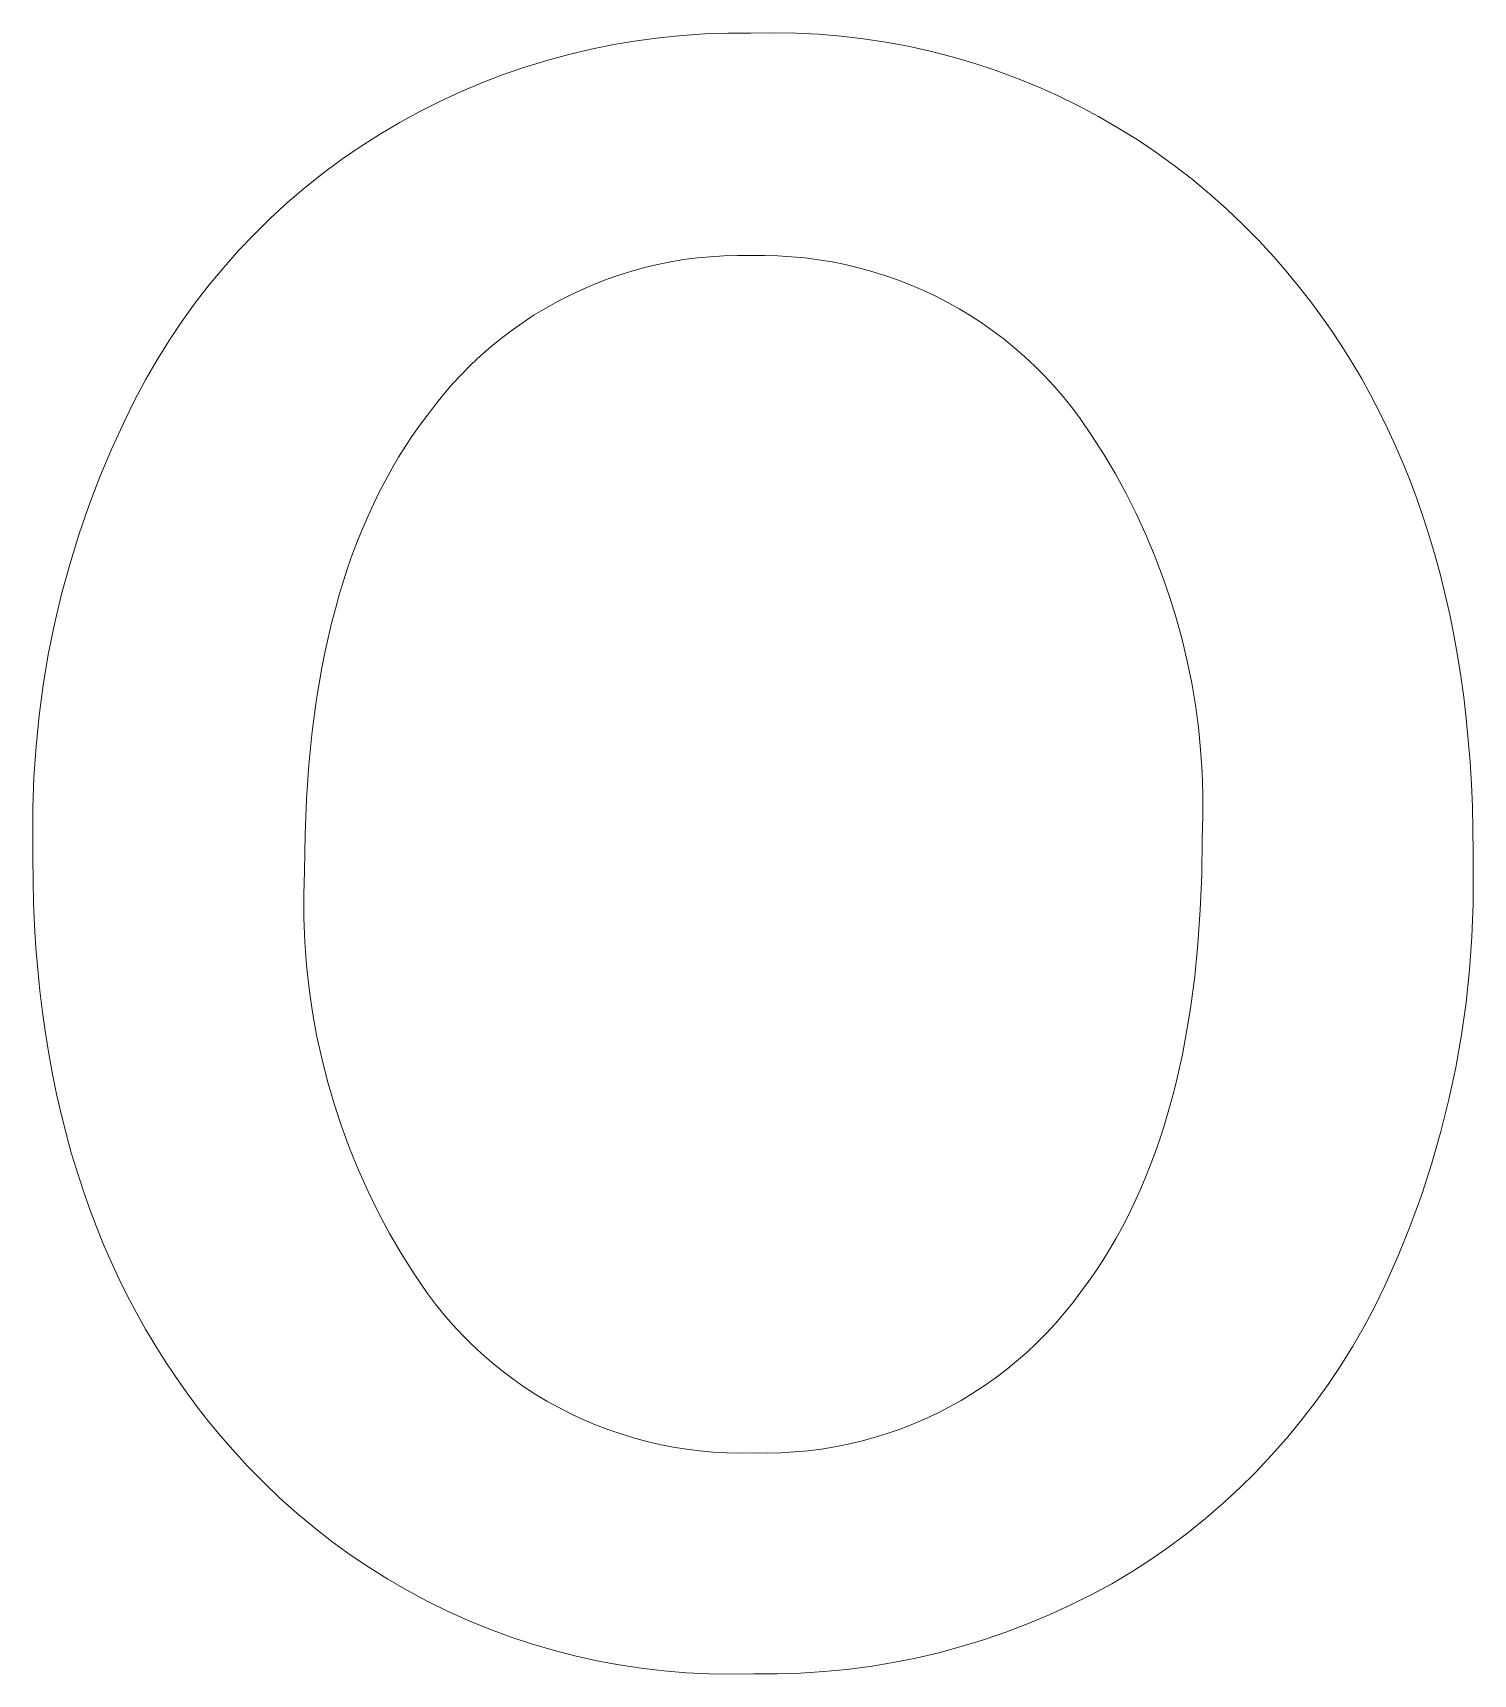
# Model space of a CAD drawing. Header units: millimetres. Extents: x -1519 to 3497, y -297 to 3208.
# Drawn here: x 2199.66 to 2231.8, y 98.96 to 135.58 of the extents above; entities that cross this region are included whole.
import ezdxf

# ---------------------------------------------------------------- set-up
doc = ezdxf.new("R2010")
doc.units = ezdxf.units.MM
doc.header["$MEASUREMENT"] = 0
doc.layers.add('Domyślny', color=7, linetype='Continuous', true_color=0x000000)

msp = doc.modelspace()

# ---------------------------------------------------------------- linework, layer by layer
at = {"layer": 'Domyślny', "color": 18, "lineweight": 15, "true_color": 0x000000}
for p, q in [((2213.632, 135.47), (2214.142, 135.52)), ((2214.142, 135.52), (2214.652, 135.553)), ((2214.652, 135.553), (2215.164, 135.57)), ((2215.164, 135.57), (2215.676, 135.569)), ((2215.676, 135.569), (2216.18, 135.579)), ((2216.18, 135.579), (2216.685, 135.572)), ((2216.685, 135.572), (2217.189, 135.548)), ((2217.189, 135.548), (2217.692, 135.507)), ((2217.692, 135.507), (2218.193, 135.448)), ((2211.62, 135.099), (2212.118, 135.217)), ((2212.118, 135.217), (2212.62, 135.318)), ((2212.62, 135.318), (2213.125, 135.402)), ((2213.125, 135.402), (2213.632, 135.47)), ((2218.193, 135.448), (2218.692, 135.373)), ((2218.692, 135.373), (2219.188, 135.281)), ((2219.188, 135.281), (2219.681, 135.172)), ((2219.681, 135.172), (2220.17, 135.046)), ((2210.153, 134.646), (2210.637, 134.813)), ((2210.637, 134.813), (2211.126, 134.964)), ((2211.126, 134.964), (2211.62, 135.099)), ((2220.17, 135.046), (2220.654, 134.904)), ((2220.654, 134.904), (2221.133, 134.746)), ((2209.203, 134.264), (2209.675, 134.463)), ((2209.675, 134.463), (2210.153, 134.646)), ((2221.133, 134.746), (2221.607, 134.571)), ((2221.607, 134.571), (2222.074, 134.381)), ((2208.281, 133.819), (2208.738, 134.049)), ((2208.738, 134.049), (2209.203, 134.264)), ((2222.074, 134.381), (2222.534, 134.174)), ((2222.534, 134.174), (2222.988, 133.953)), ((2207.832, 133.574), (2208.281, 133.819)), ((2222.988, 133.953), (2223.433, 133.716)), ((2223.433, 133.716), (2223.87, 133.463)), ((2206.962, 133.039), (2207.391, 133.314)), ((2207.391, 133.314), (2207.832, 133.574)), ((2223.87, 133.463), (2224.299, 133.197)), ((2206.542, 132.75), (2206.962, 133.039)), ((2224.299, 133.197), (2224.718, 132.916)), ((2206.133, 132.446), (2206.542, 132.75)), ((2224.718, 132.916), (2225.127, 132.621)), ((2225.127, 132.621), (2225.526, 132.312)), ((2205.734, 132.128), (2206.133, 132.446)), ((2225.526, 132.312), (2225.914, 131.989)), ((2205.347, 131.798), (2205.734, 132.128)), ((2225.914, 131.989), (2226.292, 131.654)), ((2204.971, 131.454), (2205.347, 131.798)), ((2226.292, 131.654), (2226.657, 131.306)), ((2204.255, 130.728), (2204.607, 131.097)), ((2204.607, 131.097), (2204.971, 131.454)), ((2226.657, 131.306), (2227.011, 130.946)), ((2203.916, 130.347), (2204.255, 130.728)), ((2227.011, 130.946), (2227.352, 130.575)), ((2213.598, 130.411), (2213.307, 130.342)), ((2213.891, 130.47), (2213.598, 130.411)), ((2214.186, 130.519), (2213.891, 130.47)), ((2214.482, 130.557), (2214.186, 130.519)), ((2214.78, 130.585), (2214.482, 130.557)), ((2215.078, 130.603), (2214.78, 130.585)), ((2215.377, 130.611), (2215.078, 130.603)), ((2215.676, 130.608), (2215.377, 130.611)), ((2215.979, 130.611), (2215.676, 130.608)), ((2216.283, 130.603), (2215.979, 130.611)), ((2216.586, 130.585), (2216.283, 130.603)), ((2216.888, 130.557), (2216.586, 130.585)), ((2217.189, 130.518), (2216.888, 130.557)), ((2217.489, 130.468), (2217.189, 130.518)), ((2217.786, 130.408), (2217.489, 130.468)), ((2218.082, 130.338), (2217.786, 130.408)), ((2227.352, 130.575), (2227.626, 130.26)), ((2203.591, 129.955), (2203.916, 130.347)), ((2212.452, 130.075), (2212.173, 129.967)), ((2212.734, 130.174), (2212.452, 130.075)), ((2213.019, 130.263), (2212.734, 130.174)), ((2213.307, 130.342), (2213.019, 130.263)), ((2218.375, 130.258), (2218.082, 130.338)), ((2218.665, 130.168), (2218.375, 130.258)), ((2218.951, 130.068), (2218.665, 130.168)), ((2219.234, 129.958), (2218.951, 130.068)), ((2227.626, 130.26), (2227.892, 129.938)), ((2203.279, 129.553), (2203.591, 129.955)), ((2211.628, 129.721), (2211.362, 129.584)), ((2211.898, 129.849), (2211.628, 129.721)), ((2212.173, 129.967), (2211.898, 129.849)), ((2219.513, 129.838), (2219.234, 129.958)), ((2219.788, 129.709), (2219.513, 129.838)), ((2220.058, 129.57), (2219.788, 129.709)), ((2227.892, 129.938), (2228.149, 129.61)), ((2202.981, 129.139), (2203.279, 129.553)), ((2210.846, 129.284), (2210.596, 129.12)), ((2211.101, 129.438), (2210.846, 129.284)), ((2211.362, 129.584), (2211.101, 129.438)), ((2220.323, 129.422), (2220.058, 129.57)), ((2220.583, 129.265), (2220.323, 129.422)), ((2220.837, 129.099), (2220.583, 129.265)), ((2228.149, 129.61), (2228.397, 129.276)), ((2228.397, 129.276), (2228.636, 128.935)), ((2202.697, 128.716), (2202.981, 129.139)), ((2210.351, 128.948), (2210.113, 128.767)), ((2210.596, 129.12), (2210.351, 128.948)), ((2221.085, 128.925), (2220.837, 129.099)), ((2221.327, 128.742), (2221.085, 128.925)), ((2228.636, 128.935), (2228.866, 128.587)), ((2202.428, 128.283), (2202.697, 128.716)), ((2209.881, 128.579), (2209.656, 128.382)), ((2210.113, 128.767), (2209.881, 128.579)), ((2221.563, 128.55), (2221.327, 128.742)), ((2221.792, 128.351), (2221.563, 128.55)), ((2228.866, 128.587), (2229.088, 128.233)), ((2202.174, 127.841), (2202.428, 128.283)), ((2209.438, 128.178), (2209.227, 127.966)), ((2209.656, 128.382), (2209.438, 128.178)), ((2222.014, 128.144), (2221.792, 128.351)), ((2229.088, 128.233), (2229.301, 127.873)), ((2201.935, 127.391), (2202.174, 127.841)), ((2209.227, 127.966), (2209.023, 127.747)), ((2222.228, 127.929), (2222.014, 128.144)), ((2222.435, 127.707), (2222.228, 127.929)), ((2229.301, 127.873), (2229.505, 127.506)), ((2208.828, 127.521), (2208.64, 127.289)), ((2209.023, 127.747), (2208.828, 127.521)), ((2222.635, 127.478), (2222.435, 127.707)), ((2222.826, 127.242), (2222.635, 127.478)), ((2229.505, 127.506), (2229.7, 127.132)), ((2201.712, 126.933), (2201.935, 127.391)), ((2208.64, 127.289), (2208.46, 127.05)), ((2223.009, 127), (2222.826, 127.242)), ((2229.7, 127.132), (2229.887, 126.752)), ((2201.423, 126.307), (2201.712, 126.933)), ((2208.292, 126.825), (2208.129, 126.593)), ((2208.46, 127.05), (2208.292, 126.825)), ((2223.29, 126.588), (2223.009, 127)), ((2229.887, 126.752), (2230.064, 126.366)), ((2207.972, 126.356), (2207.819, 126.113)), ((2208.129, 126.593), (2207.972, 126.356)), ((2223.558, 126.167), (2223.29, 126.588)), ((2230.064, 126.366), (2230.234, 125.973)), ((2201.155, 125.673), (2201.423, 126.307)), ((2207.819, 126.113), (2207.673, 125.864)), ((2223.811, 125.737), (2223.558, 126.167)), ((2230.234, 125.973), (2230.394, 125.573)), ((2200.909, 125.029), (2201.155, 125.673)), ((2207.531, 125.608), (2207.395, 125.347)), ((2207.673, 125.864), (2207.531, 125.608)), ((2224.05, 125.299), (2223.811, 125.737)), ((2207.395, 125.347), (2207.264, 125.08)), ((2224.274, 124.854), (2224.05, 125.299)), ((2230.394, 125.573), (2230.546, 125.168)), ((2200.684, 124.378), (2200.909, 125.029)), ((2207.264, 125.08), (2207.138, 124.807)), ((2230.546, 125.168), (2230.689, 124.755)), ((2207.018, 124.528), (2206.903, 124.243)), ((2207.138, 124.807), (2207.018, 124.528)), ((2224.484, 124.401), (2224.274, 124.854)), ((2230.689, 124.755), (2230.823, 124.337)), ((2200.48, 123.719), (2200.684, 124.378)), ((2206.903, 124.243), (2206.793, 123.952)), ((2224.678, 123.941), (2224.484, 124.401)), ((2230.823, 124.337), (2230.948, 123.912)), ((2206.793, 123.952), (2206.689, 123.655)), ((2224.857, 123.476), (2224.678, 123.941)), ((2230.948, 123.912), (2231.065, 123.481)), ((2200.299, 123.055), (2200.48, 123.719)), ((2206.689, 123.655), (2206.59, 123.352)), ((2225.02, 123.004), (2224.857, 123.476)), ((2231.065, 123.481), (2231.173, 123.043)), ((2200.14, 122.384), (2200.299, 123.055)), ((2206.496, 123.043), (2206.407, 122.728)), ((2206.59, 123.352), (2206.496, 123.043)), ((2231.173, 123.043), (2231.273, 122.599)), ((2206.407, 122.728), (2206.324, 122.407)), ((2225.167, 122.528), (2225.02, 123.004)), ((2200.003, 121.709), (2200.14, 122.384)), ((2206.324, 122.407), (2206.247, 122.08)), ((2225.299, 122.046), (2225.167, 122.528)), ((2231.273, 122.599), (2231.363, 122.148)), ((2206.247, 122.08), (2206.174, 121.747)), ((2225.414, 121.561), (2225.299, 122.046)), ((2231.363, 122.148), (2231.446, 121.691)), ((2199.889, 121.029), (2200.003, 121.709)), ((2206.174, 121.747), (2206.107, 121.409)), ((2231.446, 121.691), (2231.519, 121.228)), ((2206.107, 121.409), (2206.045, 121.064)), ((2225.514, 121.072), (2225.414, 121.561)), ((2231.519, 121.228), (2231.584, 120.759)), ((2199.797, 120.347), (2199.889, 121.029)), ((2206.045, 121.064), (2205.989, 120.713)), ((2225.597, 120.58), (2225.514, 121.072)), ((2205.989, 120.713), (2205.892, 119.994)), ((2225.663, 120.086), (2225.597, 120.58)), ((2231.584, 120.759), (2231.64, 120.283)), ((2199.728, 119.661), (2199.797, 120.347)), ((2231.64, 120.283), (2231.687, 119.8)), ((2205.892, 119.994), (2205.817, 119.251)), ((2225.713, 119.59), (2225.663, 120.086)), ((2231.687, 119.8), (2231.726, 119.312)), ((2199.681, 118.973), (2199.728, 119.661)), ((2225.747, 119.092), (2225.713, 119.59)), ((2205.817, 119.251), (2205.763, 118.483)), ((2225.764, 118.593), (2225.747, 119.092)), ((2231.726, 119.312), (2231.756, 118.817)), ((2199.658, 118.285), (2199.681, 118.973)), ((2231.756, 118.817), (2231.778, 118.316)), ((2199.657, 117.596), (2199.658, 118.285)), ((2205.763, 118.483), (2205.731, 117.692)), ((2225.764, 118.094), (2225.764, 118.593)), ((2231.778, 118.316), (2231.795, 117.295)), ((2225.748, 117.596), (2225.764, 118.094)), ((2199.657, 117.178), (2199.657, 117.596)), ((2205.731, 117.692), (2205.72, 116.877)), ((2225.738, 116.793), (2225.748, 117.596)), ((2199.661, 116.666), (2199.657, 117.178)), ((2231.795, 117.295), (2231.795, 116.877)), ((2205.72, 116.877), (2205.704, 116.352)), ((2231.795, 116.877), (2231.793, 116.144)), ((2199.675, 116.161), (2199.661, 116.666)), ((2225.707, 116.013), (2225.738, 116.793)), ((2199.697, 115.662), (2199.675, 116.161)), ((2205.704, 116.352), (2205.706, 115.826)), ((2231.793, 116.144), (2231.766, 115.41)), ((2205.706, 115.826), (2205.726, 115.3)), ((2225.655, 115.257), (2225.707, 116.013)), ((2199.727, 115.169), (2199.697, 115.662)), ((2231.766, 115.41), (2231.713, 114.678)), ((2199.767, 114.683), (2199.727, 115.169)), ((2205.726, 115.3), (2205.765, 114.776)), ((2225.582, 114.523), (2225.655, 115.257)), ((2199.815, 114.203), (2199.767, 114.683)), ((2205.765, 114.776), (2205.822, 114.253)), ((2231.713, 114.678), (2231.636, 113.948)), ((2205.822, 114.253), (2205.897, 113.732)), ((2225.487, 113.812), (2225.582, 114.523)), ((2199.872, 113.73), (2199.815, 114.203)), ((2231.636, 113.948), (2231.533, 113.222)), ((2199.938, 113.263), (2199.872, 113.73)), ((2205.897, 113.732), (2205.99, 113.215)), ((2225.432, 113.465), (2225.487, 113.812)), ((2200.013, 112.802), (2199.938, 113.263)), ((2205.99, 113.215), (2206.102, 112.701)), ((2225.372, 113.124), (2225.432, 113.465)), ((2231.533, 113.222), (2231.405, 112.499)), ((2200.096, 112.348), (2200.013, 112.802)), ((2225.236, 112.459), (2225.307, 112.788)), ((2225.307, 112.788), (2225.372, 113.124)), ((2206.102, 112.701), (2206.231, 112.191)), ((2225.16, 112.135), (2225.236, 112.459)), ((2231.405, 112.499), (2231.252, 111.781)), ((2200.188, 111.9), (2200.096, 112.348)), ((2206.231, 112.191), (2206.378, 111.686)), ((2225.078, 111.816), (2225.16, 112.135)), ((2200.289, 111.459), (2200.188, 111.9)), ((2206.378, 111.686), (2206.542, 111.186)), ((2224.991, 111.504), (2225.078, 111.816)), ((2231.252, 111.781), (2231.074, 111.069)), ((2200.398, 111.024), (2200.289, 111.459)), ((2224.899, 111.196), (2224.991, 111.504)), ((2200.516, 110.595), (2200.398, 111.024)), ((2206.542, 111.186), (2206.724, 110.693)), ((2224.802, 110.895), (2224.899, 111.196)), ((2231.074, 111.069), (2230.872, 110.364)), ((2200.643, 110.173), (2200.516, 110.595)), ((2206.724, 110.693), (2206.922, 110.206)), ((2224.59, 110.309), (2224.699, 110.599)), ((2224.699, 110.599), (2224.802, 110.895)), ((2224.477, 110.025), (2224.59, 110.309)), ((2230.872, 110.364), (2230.646, 109.665)), ((2200.778, 109.757), (2200.643, 110.173)), ((2206.922, 110.206), (2207.138, 109.726)), ((2224.358, 109.746), (2224.477, 110.025)), ((2200.922, 109.348), (2200.778, 109.757)), ((2207.138, 109.726), (2207.37, 109.254)), ((2224.233, 109.473), (2224.358, 109.746)), ((2230.646, 109.665), (2230.395, 108.975)), ((2201.075, 108.945), (2200.922, 109.348)), ((2207.37, 109.254), (2207.619, 108.791)), ((2223.968, 108.944), (2224.103, 109.205)), ((2224.103, 109.205), (2224.233, 109.473)), ((2201.236, 108.548), (2201.075, 108.945)), ((2207.619, 108.791), (2207.884, 108.336)), ((2223.827, 108.687), (2223.968, 108.944)), ((2230.395, 108.975), (2230.121, 108.295)), ((2201.406, 108.158), (2201.236, 108.548)), ((2223.53, 108.192), (2223.681, 108.437)), ((2223.681, 108.437), (2223.827, 108.687)), ((2201.585, 107.774), (2201.406, 108.158)), ((2207.884, 108.336), (2208.164, 107.891)), ((2223.373, 107.952), (2223.53, 108.192)), ((2230.121, 108.295), (2229.824, 107.624)), ((2201.772, 107.396), (2201.585, 107.774)), ((2208.164, 107.891), (2208.46, 107.457)), ((2223.042, 107.49), (2223.21, 107.718)), ((2223.21, 107.718), (2223.373, 107.952)), ((2201.968, 107.025), (2201.772, 107.396)), ((2208.46, 107.457), (2208.641, 107.216)), ((2222.861, 107.248), (2223.042, 107.49)), ((2229.824, 107.624), (2229.601, 107.167)), ((2202.173, 106.659), (2201.968, 107.025)), ((2208.641, 107.216), (2208.831, 106.982)), ((2208.831, 106.982), (2209.029, 106.755)), ((2222.474, 106.783), (2222.672, 107.012)), ((2222.672, 107.012), (2222.861, 107.248)), ((2229.601, 107.167), (2229.362, 106.719)), ((2202.386, 106.301), (2202.173, 106.659)), ((2209.029, 106.755), (2209.234, 106.534)), ((2222.055, 106.347), (2222.268, 106.561)), ((2222.268, 106.561), (2222.474, 106.783)), ((2229.362, 106.719), (2229.109, 106.278)), ((2202.607, 105.948), (2202.386, 106.301)), ((2209.234, 106.534), (2209.447, 106.321)), ((2209.447, 106.321), (2209.667, 106.116)), ((2221.835, 106.14), (2222.055, 106.347)), ((2229.109, 106.278), (2228.841, 105.847)), ((2202.838, 105.602), (2202.607, 105.948)), ((2209.667, 106.116), (2209.895, 105.918)), ((2209.895, 105.918), (2210.129, 105.728)), ((2221.373, 105.75), (2221.607, 105.941)), ((2221.607, 105.941), (2221.835, 106.14)), ((2228.841, 105.847), (2228.558, 105.424)), ((2203.076, 105.262), (2202.838, 105.602)), ((2210.129, 105.728), (2210.369, 105.547)), ((2210.369, 105.547), (2210.616, 105.374)), ((2220.885, 105.392), (2221.132, 105.567)), ((2221.132, 105.567), (2221.373, 105.75)), ((2203.324, 104.929), (2203.076, 105.262)), ((2210.616, 105.374), (2210.869, 105.21)), ((2210.869, 105.21), (2211.127, 105.055)), ((2220.373, 105.07), (2220.632, 105.227)), ((2220.632, 105.227), (2220.885, 105.392)), ((2228.558, 105.424), (2228.262, 105.012)), ((2203.58, 104.601), (2203.324, 104.929)), ((2211.127, 105.055), (2211.39, 104.908)), ((2211.39, 104.908), (2211.659, 104.772)), ((2211.659, 104.772), (2211.932, 104.644)), ((2219.567, 104.656), (2219.84, 104.784)), ((2219.84, 104.784), (2220.109, 104.923)), ((2220.109, 104.923), (2220.373, 105.07)), ((2228.262, 105.012), (2227.951, 104.61)), ((2203.844, 104.28), (2203.58, 104.601)), ((2211.932, 104.644), (2212.209, 104.526)), ((2212.209, 104.526), (2212.49, 104.418)), ((2212.49, 104.418), (2212.775, 104.32)), ((2218.721, 104.328), (2219.007, 104.427)), ((2219.007, 104.427), (2219.289, 104.537)), ((2219.289, 104.537), (2219.567, 104.656)), ((2227.951, 104.61), (2227.628, 104.218)), ((2204.117, 103.965), (2203.844, 104.28)), ((2212.775, 104.32), (2213.063, 104.231)), ((2213.063, 104.231), (2213.354, 104.153)), ((2213.354, 104.153), (2213.647, 104.085)), ((2213.647, 104.085), (2213.943, 104.027)), ((2213.943, 104.027), (2214.24, 103.98)), ((2217.251, 103.983), (2217.549, 104.031)), ((2217.549, 104.031), (2217.846, 104.09)), ((2217.846, 104.09), (2218.14, 104.159)), ((2218.14, 104.159), (2218.432, 104.238)), ((2218.432, 104.238), (2218.721, 104.328)), ((2227.628, 104.218), (2227.291, 103.838)), ((2204.456, 103.594), (2204.117, 103.965)), ((2214.24, 103.98), (2214.539, 103.942)), ((2214.539, 103.942), (2214.839, 103.916)), ((2214.839, 103.916), (2215.14, 103.9)), ((2215.14, 103.9), (2215.442, 103.894)), ((2215.442, 103.894), (2215.743, 103.899)), ((2215.743, 103.899), (2216.045, 103.894)), ((2216.045, 103.894), (2216.347, 103.901)), ((2216.347, 103.901), (2216.649, 103.918)), ((2216.649, 103.918), (2216.951, 103.945)), ((2216.951, 103.945), (2217.251, 103.983)), ((2227.291, 103.838), (2226.942, 103.469)), ((2204.808, 103.235), (2204.456, 103.594)), ((2226.942, 103.469), (2226.58, 103.112)), ((2205.171, 102.887), (2204.808, 103.235)), ((2226.58, 103.112), (2226.207, 102.767)), ((2205.546, 102.552), (2205.171, 102.887)), ((2205.933, 102.23), (2205.546, 102.552)), ((2226.207, 102.767), (2225.822, 102.435)), ((2206.33, 101.922), (2205.933, 102.23)), ((2225.822, 102.435), (2225.426, 102.116)), ((2206.737, 101.627), (2206.33, 101.922)), ((2225.02, 101.811), (2224.604, 101.52)), ((2225.426, 102.116), (2225.02, 101.811)), ((2207.154, 101.346), (2206.737, 101.627)), ((2224.604, 101.52), (2224.178, 101.243)), ((2207.58, 101.079), (2207.154, 101.346)), ((2208.015, 100.827), (2207.58, 101.079)), ((2224.178, 101.243), (2223.729, 100.98)), ((2208.459, 100.59), (2208.015, 100.827)), ((2223.271, 100.732), (2222.805, 100.499)), ((2223.729, 100.98), (2223.271, 100.732)), ((2208.91, 100.369), (2208.459, 100.59)), ((2209.369, 100.162), (2208.91, 100.369)), ((2222.805, 100.499), (2222.331, 100.282)), ((2209.834, 99.972), (2209.369, 100.162)), ((2210.306, 99.797), (2209.834, 99.972)), ((2221.851, 100.081), (2221.364, 99.896)), ((2222.331, 100.282), (2221.851, 100.081)), ((2210.783, 99.639), (2210.306, 99.797)), ((2211.265, 99.496), (2210.783, 99.639)), ((2220.871, 99.728), (2220.373, 99.576)), ((2221.364, 99.896), (2220.871, 99.728)), ((2211.752, 99.371), (2211.265, 99.496)), ((2212.243, 99.261), (2211.752, 99.371)), ((2212.737, 99.169), (2212.243, 99.261)), ((2219.363, 99.321), (2218.852, 99.22)), ((2219.87, 99.44), (2219.363, 99.321)), ((2220.373, 99.576), (2219.87, 99.44)), ((2213.234, 99.094), (2212.737, 99.169)), ((2213.734, 99.035), (2213.234, 99.094)), ((2214.235, 98.993), (2213.734, 99.035)), ((2214.737, 98.969), (2214.235, 98.993)), ((2215.24, 98.961), (2214.737, 98.969)), ((2215.743, 98.971), (2215.24, 98.961)), ((2216.264, 98.969), (2215.743, 98.971)), ((2216.784, 98.985), (2216.264, 98.969)), ((2217.304, 99.018), (2216.784, 98.985)), ((2217.822, 99.068), (2217.304, 99.018)), ((2218.339, 99.135), (2217.822, 99.068)), ((2218.852, 99.22), (2218.339, 99.135))]:
    msp.add_line(p, q, dxfattribs=at)

doc.saveas('drawing.dxf')
